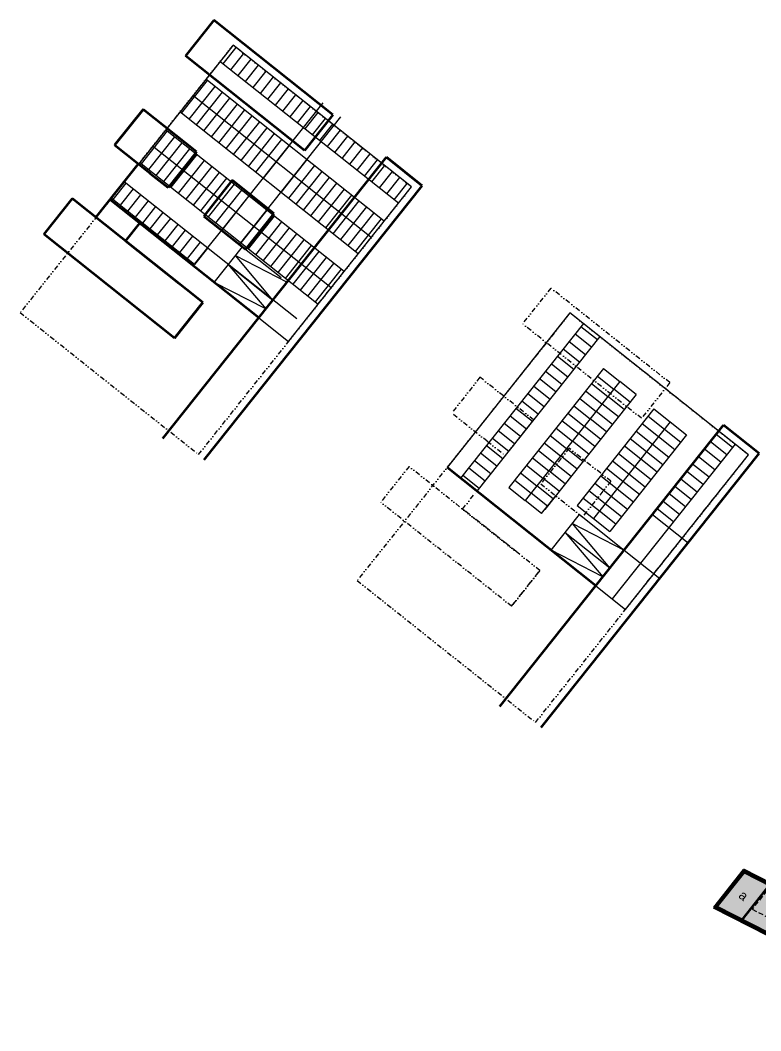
# Model space of a CAD drawing. Header units: metres. Extents: x -664657 to -643449, y -1076720 to -1062383.
# Drawn here: x -657939.6 to -657744.7, y -1068248.7 to -1067982.7 of the extents above; entities that cross this region are included whole.
import ezdxf

# ---------------------------------------------------------------- set-up
doc = ezdxf.new("R2010")
doc.units = ezdxf.units.M
doc.header["$LTSCALE"] = 0.1
doc.linetypes.add('DASHED', pattern=[19.05, 12.7, -6.35])
doc.linetypes.add('DIVIDE', pattern=[31.75, 12.7, -6.35, 0, -6.35, 0, -6.35])
for name, color, linetype in [('AA_THER_popis', 6, 'Continuous'), ('AA_THER_slabá', 4, 'Continuous'), ('AA_THER_srafy', 52, 'Continuous'), ('AA_THER_čerchovaná', 84, 'DIVIDE'), ('AA_THER_čárkovaná', 5, 'DASHED')]:
    doc.layers.add(name, color=color, linetype=linetype)
doc.layers.add('AA_THER_silná', color=1, linetype='Continuous', lineweight=70)
doc.styles.get("Standard").update_dxf_attribs({"font": 'arial.ttf', "width": 0.8})

msp = doc.modelspace()

# ---------------------------------------------------------------- hatches: boundary and pattern name
at = {"layer": 'AA_THER_srafy'}
h = msp.add_hatch(color=31, dxfattribs=at)
h.dxf.hatch_style = 1
h.paths.add_polyline_path([(-657661.859, -1068161.067), (-657686.907, -1068141.152), (-657693.13, -1068148.98), (-657668.082, -1068168.895)])
h.paths.add_polyline_path([(-657686.907, -1068141.152), (-657661.859, -1068161.067), (-657660.614, -1068159.502), (-657691.924, -1068134.608), (-657699.392, -1068144.001), (-657693.13, -1068148.98)])
h.paths.add_polyline_path([(-657704.332, -1068163.069), (-657710.594, -1068158.09), (-657718.062, -1068167.483), (-657711.8, -1068172.462)])
h.paths.add_polyline_path([(-657696.505, -1068169.292), (-657704.332, -1068163.069), (-657711.8, -1068172.462), (-657703.973, -1068178.685)])
h.paths.add_polyline_path([(-657676.154, -1068185.473), (-657687.112, -1068176.761), (-657694.58, -1068186.154), (-657683.622, -1068194.866)], flags=16)
h.paths.add_polyline_path([(-657723.003, -1068186.551), (-657729.265, -1068181.573), (-657736.733, -1068190.966), (-657730.471, -1068195.944)])
h.paths.add_polyline_path([(-657694.824, -1068208.956), (-657723.003, -1068186.551), (-657730.471, -1068195.944), (-657702.292, -1068218.349)])
h.paths.add_polyline_path([(-657741.916, -1068210.34), (-657749.18, -1068206.621), (-657756.797, -1068216.202), (-657726.535, -1068231.7), (-657723.996, -1068228.506), (-657746.995, -1068216.727)])
h.paths.add_polyline_path([(-657718.917, -1068222.119), (-657741.916, -1068210.34), (-657746.995, -1068216.727), (-657723.996, -1068228.506)])
h.paths.add_polyline_path([(-657637.132, -1068178.172), (-657646.525, -1068170.704), (-657647.77, -1068172.269), (-657639.942, -1068178.493), (-657692.522, -1068244.624), (-657701.601, -1068239.975), (-657704.14, -1068243.169), (-657693.245, -1068248.748)])
h.paths.add_polyline_path([(-657639.942, -1068178.493), (-657647.77, -1068172.269), (-657701.601, -1068239.975), (-657692.522, -1068244.624)], flags=17)

# ---------------------------------------------------------------- linework, layer by layer
at = {"layer": 'AA_THER_silná'}
for p, q in [((-657888.651, -1067982.694), (-657896.119, -1067992.087)), ((-657857.341, -1068007.588), (-657888.651, -1067982.694)), ((-657864.809, -1068016.981), (-657896.119, -1067992.087)), ((-657907.321, -1068006.176), (-657914.789, -1068015.569)), ((-657893.232, -1068017.379), (-657907.321, -1068006.176)), ((-657857.341, -1068007.588), (-657864.809, -1068016.981)), ((-657905.396, -1068023.037), (-657914.789, -1068015.569)), ((-657893.232, -1068017.379), (-657900.7, -1068026.771)), ((-657902.111, -1068092.82), (-657843.252, -1068018.79)), ((-657833.859, -1068026.258), (-657843.252, -1068018.79)), ((-657919.73, -1068034.637), (-657908.527, -1068020.548)), ((-657905.396, -1068023.037), (-657900.7, -1068026.771)), ((-657883.839, -1068024.847), (-657891.307, -1068034.24)), ((-657872.88, -1068033.559), (-657883.839, -1068024.847)), ((-657891.217, -1068098.399), (-657833.859, -1068026.258)), ((-657925.991, -1068029.659), (-657933.46, -1068039.052)), ((-657891.551, -1068057.042), (-657925.991, -1068029.659)), ((-657876.858, -1068061.058), (-657915.995, -1068029.941)), ((-657891.307, -1068034.24), (-657880.349, -1068042.952)), ((-657872.88, -1068033.559), (-657880.349, -1068042.952)), ((-657911.902, -1068040.861), (-657908.168, -1068036.164)), ((-657899.019, -1068066.435), (-657933.46, -1068039.052)), ((-657897.813, -1068052.063), (-657911.902, -1068040.861)), ((-657899.019, -1068066.435), (-657891.551, -1068057.042)), ((-657891.551, -1068057.042), (-657899.019, -1068066.435)), ((-657813.41, -1068163.344), (-657754.551, -1068089.314)), ((-657745.158, -1068096.782), (-657754.551, -1068089.314)), ((-657802.516, -1068168.923), (-657745.158, -1068096.782)), ((-657788.157, -1068131.582), (-657827.294, -1068100.465)), ((-657749.234, -1068206.368), (-657757.106, -1068216.268)), ((-657749.098, -1068207), (-657756.334, -1068216.102)), ((-657718.609, -1068222.052), (-657749.234, -1068206.368)), ((-657719.38, -1068222.219), (-657749.098, -1068207)), ((-657742.47, -1068210.394), (-657749.707, -1068219.496)), ((-657726.48, -1068231.952), (-657757.106, -1068216.268)), ((-657726.617, -1068231.321), (-657756.334, -1068216.102))]:
    msp.add_line(p, q, dxfattribs=at)
at = {"layer": 'AA_THER_slabá'}
for p, q in [((-657883.634, -1067989.238), (-657915.995, -1068029.941)), ((-657882.851, -1067989.861), (-657886.274, -1067994.166)), ((-657836.669, -1068026.579), (-657883.634, -1067989.238)), ((-657880.894, -1067991.416), (-657884.317, -1067995.722)), ((-657878.937, -1067992.972), (-657882.36, -1067997.277)), ((-657840.092, -1068030.884), (-657887.057, -1067993.543)), ((-657876.98, -1067994.528), (-657880.403, -1067998.833)), ((-657875.024, -1067996.084), (-657878.446, -1068000.389)), ((-657890.399, -1067998.551), (-657897.245, -1068007.161)), ((-657843.826, -1068035.58), (-657890.791, -1067998.24)), ((-657873.067, -1067997.64), (-657876.49, -1068001.945)), ((-657888.442, -1068000.107), (-657895.288, -1068008.717)), ((-657871.11, -1067999.196), (-657874.533, -1068003.501)), ((-657869.153, -1068000.752), (-657872.576, -1068005.057)), ((-657847.249, -1068039.885), (-657894.214, -1068002.545)), ((-657886.486, -1068001.663), (-657893.331, -1068010.273)), ((-657884.529, -1068003.219), (-657891.374, -1068011.829)), ((-657867.196, -1068002.307), (-657870.619, -1068006.613)), ((-657865.239, -1068003.863), (-657868.662, -1068008.168)), ((-657882.572, -1068004.774), (-657889.418, -1068013.385)), ((-657880.615, -1068006.33), (-657887.461, -1068014.94)), ((-657886.61, -1068037.974), (-657859.927, -1068004.412)), ((-657863.282, -1068005.419), (-657866.705, -1068009.724)), ((-657850.672, -1068044.191), (-657897.636, -1068006.85)), ((-657878.658, -1068007.886), (-657885.504, -1068016.496)), ((-657881.914, -1068041.708), (-657855.23, -1068008.147)), ((-657861.325, -1068006.975), (-657864.748, -1068011.28)), ((-657859.369, -1068008.531), (-657862.791, -1068012.836)), ((-657900.979, -1068011.858), (-657907.825, -1068020.468)), ((-657854.406, -1068048.887), (-657901.37, -1068011.546)), ((-657876.701, -1068009.442), (-657883.547, -1068018.052)), ((-657874.744, -1068010.998), (-657881.59, -1068019.608)), ((-657857.412, -1068010.087), (-657860.835, -1068014.392)), ((-657855.455, -1068011.643), (-657858.878, -1068015.948)), ((-657899.022, -1068013.414), (-657905.868, -1068022.024)), ((-657872.787, -1068012.554), (-657879.633, -1068021.164)), ((-657870.831, -1068014.11), (-657877.676, -1068022.72)), ((-657853.498, -1068013.198), (-657856.921, -1068017.503)), ((-657857.829, -1068053.192), (-657904.793, -1068015.852)), ((-657897.065, -1068014.969), (-657903.911, -1068023.58)), ((-657895.108, -1068016.525), (-657901.954, -1068025.135)), ((-657868.874, -1068015.665), (-657875.72, -1068024.276)), ((-657851.541, -1068014.754), (-657854.964, -1068019.059)), ((-657849.584, -1068016.31), (-657853.007, -1068020.615)), ((-657893.152, -1068018.081), (-657899.997, -1068026.691)), ((-657891.195, -1068019.637), (-657898.041, -1068028.247)), ((-657864.177, -1068019.399), (-657871.023, -1068028.01)), ((-657847.627, -1068017.866), (-657851.05, -1068022.171)), ((-657845.671, -1068019.422), (-657849.093, -1068023.727)), ((-657861.251, -1068057.497), (-657908.216, -1068020.157)), ((-657889.238, -1068021.193), (-657896.084, -1068029.803)), ((-657862.22, -1068020.955), (-657869.066, -1068029.565)), ((-657860.264, -1068022.511), (-657867.109, -1068031.121)), ((-657843.714, -1068020.978), (-657847.137, -1068025.283)), ((-657841.757, -1068022.534), (-657845.18, -1068026.839)), ((-657866.862, -1068061.34), (-657912.261, -1068025.245)), ((-657887.281, -1068022.749), (-657894.127, -1068031.359)), ((-657885.324, -1068024.304), (-657892.17, -1068032.915)), ((-657858.307, -1068024.067), (-657865.152, -1068032.677)), ((-657839.8, -1068024.089), (-657843.223, -1068028.394)), ((-657911.87, -1068025.556), (-657915.293, -1068029.861)), ((-657909.913, -1068027.112), (-657913.336, -1068031.417)), ((-657883.367, -1068025.86), (-657890.213, -1068034.471)), ((-657881.41, -1068027.416), (-657888.256, -1068036.026)), ((-657869.031, -1068067.282), (-657836.669, -1068026.579)), ((-657856.35, -1068025.623), (-657863.196, -1068034.233)), ((-657854.393, -1068027.179), (-657861.239, -1068035.789)), ((-657837.843, -1068025.645), (-657841.266, -1068029.95)), ((-657893.767, -1068046.975), (-657915.684, -1068029.55)), ((-657907.956, -1068028.667), (-657911.379, -1068032.973)), ((-657905.999, -1068030.223), (-657909.422, -1068034.528)), ((-657879.454, -1068028.972), (-657886.299, -1068037.582)), ((-657852.436, -1068028.735), (-657859.282, -1068037.345)), ((-657850.479, -1068030.29), (-657857.325, -1068038.901)), ((-657904.043, -1068031.779), (-657907.465, -1068036.084)), ((-657902.086, -1068033.335), (-657905.509, -1068037.64)), ((-657874.757, -1068032.706), (-657881.603, -1068041.316)), ((-657848.522, -1068031.846), (-657855.368, -1068040.456)), ((-657900.129, -1068034.891), (-657903.552, -1068039.196)), ((-657872.8, -1068034.262), (-657879.646, -1068042.872)), ((-657870.843, -1068035.818), (-657877.689, -1068044.428)), ((-657846.566, -1068033.402), (-657853.411, -1068042.012)), ((-657844.609, -1068034.958), (-657851.454, -1068043.568)), ((-657898.172, -1068036.447), (-657901.595, -1068040.752)), ((-657896.215, -1068038.003), (-657899.638, -1068042.308)), ((-657894.079, -1068047.367), (-657886.61, -1068037.974)), ((-657868.886, -1068037.374), (-657875.732, -1068045.984)), ((-657894.258, -1068039.558), (-657897.681, -1068043.864)), ((-657892.301, -1068041.114), (-657895.724, -1068045.419)), ((-657882.697, -1068041.085), (-657870.956, -1068050.42)), ((-657866.93, -1068038.93), (-657873.775, -1068047.54)), ((-657864.973, -1068040.485), (-657871.819, -1068049.096)), ((-657890.345, -1068042.67), (-657893.767, -1068046.975)), ((-657888.599, -1068051.723), (-657881.131, -1068042.33)), ((-657863.016, -1068042.041), (-657869.862, -1068050.651)), ((-657861.059, -1068043.597), (-657867.905, -1068052.207)), ((-657873.124, -1068056.362), (-657882.998, -1068044.678)), ((-657882.998, -1068044.678), (-657869.39, -1068051.665)), ((-657859.102, -1068045.153), (-657865.948, -1068053.763)), ((-657884.865, -1068047.026), (-657873.124, -1068056.362)), ((-657884.865, -1068047.026), (-657874.991, -1068058.71)), ((-657857.145, -1068046.709), (-657863.991, -1068055.319)), ((-657855.188, -1068048.265), (-657862.034, -1068056.875)), ((-657874.991, -1068058.71), (-657888.599, -1068051.723)), ((-657794.933, -1068059.762), (-657827.294, -1068100.465)), ((-657747.968, -1068097.103), (-657794.933, -1068059.762)), ((-657876.858, -1068061.058), (-657869.031, -1068067.282)), ((-657791.41, -1068062.563), (-657823.772, -1068103.265)), ((-657792.033, -1068063.345), (-657787.728, -1068066.768)), ((-657787.105, -1068065.986), (-657819.467, -1068106.688)), ((-657795.144, -1068067.259), (-657790.839, -1068070.682)), ((-657793.589, -1068065.302), (-657789.283, -1068068.725)), ((-657796.7, -1068069.216), (-657792.395, -1068072.639)), ((-657799.812, -1068073.13), (-657795.507, -1068076.553)), ((-657798.256, -1068071.173), (-657793.951, -1068074.596)), ((-657786.143, -1068074.416), (-657811.037, -1068105.726)), ((-657801.368, -1068075.087), (-657797.063, -1068078.509)), ((-657786.143, -1068074.416), (-657781.838, -1068077.839)), ((-657781.838, -1068077.839), (-657806.731, -1068109.149)), ((-657802.924, -1068077.043), (-657798.619, -1068080.466)), ((-657789.255, -1068078.33), (-657784.949, -1068081.753)), ((-657787.699, -1068076.373), (-657783.394, -1068079.796)), ((-657777.533, -1068081.262), (-657781.838, -1068077.839)), ((-657806.035, -1068080.957), (-657801.73, -1068084.38)), ((-657804.48, -1068079), (-657800.174, -1068082.423)), ((-657790.81, -1068080.287), (-657786.505, -1068083.71)), ((-657779.088, -1068083.219), (-657783.394, -1068079.796)), ((-657807.591, -1068082.914), (-657803.286, -1068086.337)), ((-657777.533, -1068081.262), (-657801.565, -1068111.488)), ((-657792.366, -1068082.244), (-657788.061, -1068085.666)), ((-657782.2, -1068087.132), (-657786.505, -1068083.71)), ((-657780.644, -1068085.176), (-657784.949, -1068081.753)), ((-657809.147, -1068084.871), (-657804.842, -1068088.294)), ((-657795.478, -1068086.157), (-657791.173, -1068089.58)), ((-657793.922, -1068084.2), (-657789.617, -1068087.623)), ((-657772.836, -1068084.996), (-657793.062, -1068110.435)), ((-657783.756, -1068089.089), (-657788.061, -1068085.666)), ((-657772.836, -1068084.996), (-657768.531, -1068088.419)), ((-657812.259, -1068088.785), (-657807.954, -1068092.208)), ((-657810.703, -1068086.828), (-657806.398, -1068090.251)), ((-657797.034, -1068088.114), (-657792.729, -1068091.537)), ((-657785.312, -1068091.046), (-657789.617, -1068087.623)), ((-657768.531, -1068088.419), (-657788.757, -1068113.858)), ((-657775.948, -1068088.91), (-657771.643, -1068092.333)), ((-657774.392, -1068086.953), (-657770.087, -1068090.376)), ((-657768.531, -1068088.419), (-657764.226, -1068091.842)), ((-657813.815, -1068090.742), (-657809.51, -1068094.164)), ((-657798.59, -1068090.071), (-657794.285, -1068093.494)), ((-657788.424, -1068094.96), (-657792.729, -1068091.537)), ((-657786.868, -1068093.003), (-657791.173, -1068089.58)), ((-657755.795, -1068090.879), (-657788.157, -1068131.582)), ((-657764.226, -1068091.842), (-657784.452, -1068117.281)), ((-657777.504, -1068090.866), (-657773.199, -1068094.289)), ((-657770.087, -1068090.376), (-657765.782, -1068093.799)), ((-657756.418, -1068091.662), (-657752.113, -1068095.085)), ((-657815.371, -1068092.698), (-657811.065, -1068096.121)), ((-657801.701, -1068093.985), (-657797.396, -1068097.408)), ((-657800.146, -1068092.028), (-657795.84, -1068095.451)), ((-657789.979, -1068096.917), (-657794.285, -1068093.494)), ((-657751.49, -1068094.302), (-657783.852, -1068135.005)), ((-657779.06, -1068092.823), (-657774.754, -1068096.246)), ((-657773.199, -1068094.289), (-657768.894, -1068097.712)), ((-657771.643, -1068092.333), (-657767.338, -1068095.755)), ((-657757.974, -1068093.619), (-657753.669, -1068097.042)), ((-657818.482, -1068096.612), (-657814.177, -1068100.035)), ((-657816.926, -1068094.655), (-657812.621, -1068098.078)), ((-657803.257, -1068095.942), (-657798.952, -1068099.364)), ((-657791.535, -1068098.874), (-657795.84, -1068095.451)), ((-657782.171, -1068096.737), (-657777.866, -1068100.16)), ((-657780.615, -1068094.78), (-657776.31, -1068098.203)), ((-657780.33, -1068137.805), (-657747.968, -1068097.103)), ((-657774.754, -1068096.246), (-657770.449, -1068099.669)), ((-657759.529, -1068095.576), (-657755.224, -1068098.999)), ((-657820.038, -1068098.569), (-657815.733, -1068101.992)), ((-657806.369, -1068099.855), (-657802.064, -1068103.278)), ((-657804.813, -1068097.898), (-657800.508, -1068101.321)), ((-657794.647, -1068102.787), (-657798.952, -1068099.364)), ((-657793.091, -1068100.83), (-657797.396, -1068097.408)), ((-657783.727, -1068098.694), (-657779.422, -1068102.117)), ((-657776.31, -1068098.203), (-657772.005, -1068101.626)), ((-657762.641, -1068099.489), (-657758.336, -1068102.912)), ((-657761.085, -1068097.533), (-657756.78, -1068100.955)), ((-657823.15, -1068102.483), (-657818.845, -1068105.906)), ((-657821.594, -1068100.526), (-657817.289, -1068103.949)), ((-657807.925, -1068101.812), (-657803.62, -1068105.235)), ((-657796.203, -1068104.744), (-657800.508, -1068101.321)), ((-657785.283, -1068100.651), (-657780.978, -1068104.074)), ((-657779.422, -1068102.117), (-657775.117, -1068105.54)), ((-657777.866, -1068100.16), (-657773.561, -1068103.583)), ((-657764.197, -1068101.446), (-657759.892, -1068104.869)), ((-657809.481, -1068103.769), (-657805.176, -1068107.192)), ((-657797.759, -1068106.701), (-657802.064, -1068103.278)), ((-657788.395, -1068104.565), (-657784.09, -1068107.987)), ((-657786.839, -1068102.608), (-657782.534, -1068106.031)), ((-657780.978, -1068104.074), (-657776.673, -1068107.497)), ((-657765.753, -1068103.403), (-657761.448, -1068106.826)), ((-657811.037, -1068105.726), (-657806.731, -1068109.149)), ((-657800.87, -1068110.615), (-657805.176, -1068107.192)), ((-657799.315, -1068108.658), (-657803.62, -1068105.235)), ((-657789.951, -1068106.521), (-657785.645, -1068109.944)), ((-657782.534, -1068106.031), (-657778.229, -1068109.453)), ((-657768.865, -1068107.317), (-657764.56, -1068110.74)), ((-657767.309, -1068105.36), (-657763.004, -1068108.783)), ((-657802.426, -1068112.572), (-657806.731, -1068109.149)), ((-657802.426, -1068112.572), (-657798.692, -1068107.875)), ((-657793.062, -1068110.435), (-657788.757, -1068113.858)), ((-657791.506, -1068108.478), (-657787.201, -1068111.901)), ((-657785.645, -1068109.944), (-657781.34, -1068113.367)), ((-657784.09, -1068107.987), (-657779.784, -1068111.41)), ((-657770.42, -1068109.274), (-657766.115, -1068112.697)), ((-657799.898, -1068122.247), (-657792.43, -1068112.854)), ((-657792.43, -1068112.854), (-657780.689, -1068122.189)), ((-657787.201, -1068111.901), (-657782.896, -1068115.324)), ((-657773.221, -1068112.796), (-657763.828, -1068120.264)), ((-657771.976, -1068111.231), (-657767.671, -1068114.653)), ((-657784.423, -1068126.886), (-657794.297, -1068115.202)), ((-657794.297, -1068115.202), (-657780.689, -1068122.189)), ((-657788.757, -1068113.858), (-657784.452, -1068117.281)), ((-657796.164, -1068117.55), (-657784.423, -1068126.886)), ((-657796.164, -1068117.55), (-657786.29, -1068129.234)), ((-657786.29, -1068129.234), (-657799.898, -1068122.247)), ((-657780.689, -1068122.189), (-657771.296, -1068129.657)), ((-657788.157, -1068131.582), (-657780.33, -1068137.805))]:
    msp.add_line(p, q, dxfattribs=at)
at = {"layer": 'AA_THER_čerchovaná'}
for p, q in [((-657799.95, -1068053.218), (-657807.418, -1068062.611)), ((-657768.64, -1068078.112), (-657799.95, -1068053.218)), ((-657776.108, -1068087.505), (-657807.418, -1068062.611)), ((-657818.62, -1068076.7), (-657826.088, -1068086.093)), ((-657804.531, -1068087.902), (-657818.62, -1068076.7)), ((-657768.64, -1068078.112), (-657776.108, -1068087.505)), ((-657816.695, -1068093.561), (-657826.088, -1068086.093)), ((-657804.531, -1068087.902), (-657811.999, -1068097.295)), ((-657816.695, -1068093.561), (-657811.999, -1068097.295)), ((-657795.138, -1068095.371), (-657802.606, -1068104.763)), ((-657784.179, -1068104.083), (-657795.138, -1068095.371)), ((-657837.291, -1068100.183), (-657844.759, -1068109.576)), ((-657802.85, -1068127.566), (-657837.291, -1068100.183)), ((-657802.606, -1068104.763), (-657791.648, -1068113.476)), ((-657784.179, -1068104.083), (-657791.648, -1068113.476)), ((-657823.201, -1068111.385), (-657819.467, -1068106.688)), ((-657810.318, -1068136.959), (-657844.759, -1068109.576)), ((-657809.112, -1068122.587), (-657823.201, -1068111.385)), ((-657810.318, -1068136.959), (-657802.85, -1068127.566)), ((-657802.85, -1068127.566), (-657810.318, -1068136.959)), ((-657749.18, -1068206.621), (-657756.797, -1068216.202)), ((-657718.917, -1068222.119), (-657749.18, -1068206.621)), ((-657726.535, -1068231.7), (-657756.797, -1068216.202))]:
    msp.add_line(p, q, dxfattribs=at)
for points in [[(-657939.644, -1068059.685), (-657892.68, -1068097.026), (-657836.669, -1068026.579), (-657883.634, -1067989.238)], [(-657850.943, -1068130.209), (-657803.979, -1068167.55), (-657747.968, -1068097.103), (-657794.933, -1068059.762)]]:
    msp.add_lwpolyline(points, close=True, dxfattribs=at)
at = {"layer": 'AA_THER_čárkovaná'}
msp.add_lwpolyline([(-657741.916, -1068210.34), (-657746.995, -1068216.727), (-657723.996, -1068228.506)], dxfattribs=at)

# ---------------------------------------------------------------- texts
at = {"layer": 'AA_THER_popis'}
msp.add_text('a', height=2.5, rotation=321.51268, dxfattribs=at).set_placement((-657750.783, -1068213.493))

doc.saveas('drawing.dxf')
